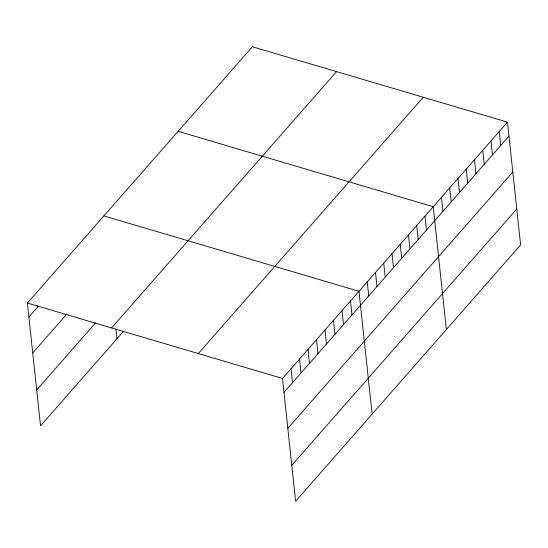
<?xml version="1.0" encoding="UTF-8"?>
<svg xmlns="http://www.w3.org/2000/svg" width="548" height="548" viewBox="0 0 548 548"><rect width="100%" height="100%" fill="white"/><g stroke="black" fill="none" stroke-linecap="round" stroke-linejoin="round"><path stroke-width="0.82" d="M123.622 331.204L40.525 425.865L27.4 303.044L252.381 46.744L507.475 122.136L520.6 244.956L295.619 501.256L282.487 378.442L507.475 122.136M28.893 317.025L38.456 306.127M32.729 352.939L66.733 314.209M36.689 389.943L95.653 322.772M111.58 327.923L336.561 71.624M198.308 353.563L423.296 97.256M283.987 392.416L508.969 136.116M287.823 428.331L512.805 172.031M291.776 465.341L516.764 209.035M178.141 131.321L433.228 206.719L446.353 329.533M103.894 215.905L358.988 291.296L372.113 414.117M27.4 303.044L282.487 378.442M499.228 131.534L500.721 145.515M490.974 140.932L492.467 154.913M482.726 150.33L484.22 164.311M474.479 159.728L475.972 173.702M466.225 169.127L467.718 183.101M457.977 178.525L459.471 192.499M449.73 187.923L451.223 201.897M441.483 197.321L442.976 211.295M424.981 216.118L426.474 230.091M416.733 225.516L418.227 239.49M408.479 234.914L409.973 248.888M400.232 244.305L401.725 258.286M391.984 253.703L393.478 267.684M383.73 263.102L385.23 277.083M375.483 272.5L376.976 286.481M367.235 281.898L368.729 295.879M350.487 300.982L351.98 314.956M341.986 310.661L343.48 324.642M333.485 320.347L334.979 334.321M324.985 330.026L326.478 344.007M316.491 339.712L317.984 353.686M307.99 349.391L309.483 363.372M299.489 359.077L300.982 373.051M290.988 368.756L292.481 382.737M115.998 329.143L117.019 338.719M37.216 305.695L37.394 307.339"/></g></svg>
